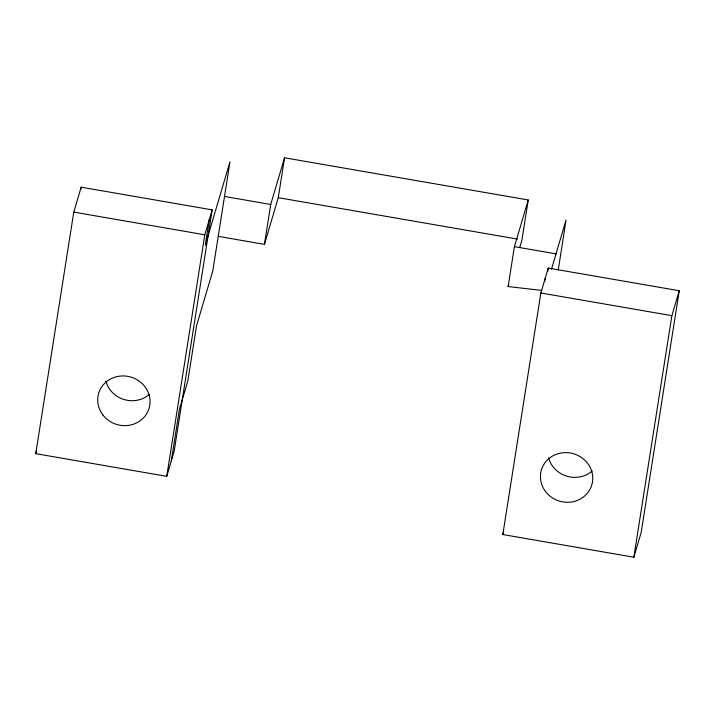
<?xml version="1.0" encoding="UTF-8"?>
<svg xmlns="http://www.w3.org/2000/svg" width="715" height="715" viewBox="0 0 715 715"><rect width="100%" height="100%" fill="white"/><g stroke="black" fill="none" stroke-linecap="round" stroke-linejoin="round"><path stroke-width="1.07" d="M558.254 270.011L566.03 220.059L551.48 269.197M35.75 453.659L73.788 212.114L81.17 187.178L212.176 209.87L174.138 451.415L166.756 476.342L35.75 453.659L36.671 450.539M80.822 189.386L81.17 187.178M166.756 476.342L204.794 234.797L212.176 209.87M171.26 461.121L179.411 409.355L187.848 380.881L196.509 325.879L212.775 270.958L229.962 161.867L205.25 245.272L209.298 219.568M218.191 236.352L264.434 244.36L270.717 204.463L284.552 157.783L528.242 199.977L521.959 239.874L519.751 247.301M264.434 244.36L278.269 197.68L284.552 157.783M541.809 290.424L508.124 286.563L514.407 246.657L528.242 199.977M502.824 534.534L540.862 292.989L548.244 268.062L679.25 290.746L641.212 532.291L633.83 557.217L502.824 534.534L503.726 531.495M544.866 280.977L545.375 277.769M547.744 271.28L548.244 268.062M633.83 557.217L671.868 315.673L679.25 290.746M508.124 286.563L508.758 284.436M278.269 197.68L517.562 239.114M224.447 196.446L270.717 204.463M514.407 246.657L556.341 253.923M73.788 212.114L204.794 234.797M540.862 292.989L671.868 315.673M592.172 470.962A26.303 24.721 16.5 0 1 548.566 457.734M149.462 394.305A26.303 24.721 16.5 0 1 105.865 381.077M102.844 414.906A26.303 24.721 16.5 0 0 147.898 411.447A26.303 24.721 16.5 0 0 120.898 376.019A26.303 24.721 16.5 0 0 102.844 414.906M545.554 491.562A26.303 24.721 16.5 0 0 590.599 488.113A26.303 24.721 16.5 0 0 563.599 452.684A26.303 24.721 16.5 0 0 545.554 491.562"/></g></svg>
